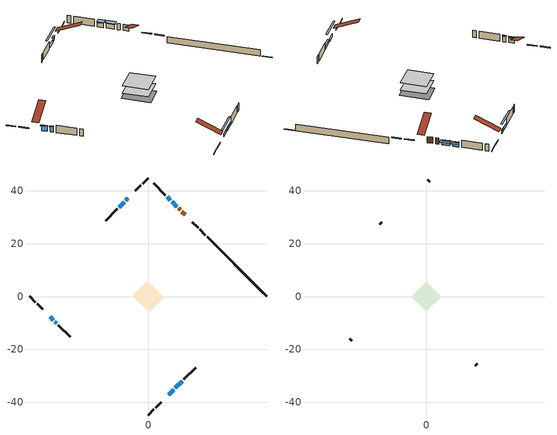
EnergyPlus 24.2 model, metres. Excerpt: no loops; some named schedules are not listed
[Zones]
conditioned space
 floor adiabatic (AdiabaticFloorConstruction): -5.68,0 0,5.68 5.68,0 0,-5.68 z0.8
 floor foundation (Slab1 construction): -5.65,0.73 -0.73,5.65 5.65,-0.73 0.73,-5.65 z-1.37
 wall outside (RimJoist1 construction): 0,-44.91 2.12,-42.79 / -44.91,0 -42.79,-2.12 / 0,44.91 -2.12,42.79 / 21.63,23.27 19.51,25.39 z0.8:1.1
 wall outside (RimJoist2 construction): 2.78,-42.13 4.9,-40.01 / -42.13,-2.78 -40.01,-4.9 / -2.78,42.13 -4.9,40.01 / 18.86,26.05 16.74,28.17 z0.8:1.1
 wall outside (AdiabaticWallConstruction 1): 13.95,30.96 12.7,32.2 / 12.05,32.86 11.47,33.43 z0.8:2.83
 wall outside (AdiabaticWallConstruction): 10.82,34.09 9.04,35.87 z0.8:2.32; 7.69,-37.22 9.63,-35.28 / -7.69,37.22 -8.44,36.46 / -9.1,35.81 -11.04,33.87 z0.8:1.87; 8.38,36.52 7.16,37.75 z0.8:2.22; 10.28,-34.62 12.84,-32.07 z0.8:1.59; -37.22,-7.69 -36,-8.91 z0.8:2.48; -35.34,-9.57 -34.71,-10.2 z0.8:2.61
 wall outside (Wall1 construction): 13.49,-31.41 17.95,-26.95 / -34.05,-10.85 -29.59,-15.31 / -11.7,33.21 -16.16,28.75 / 6.5,38.4 2.04,42.86 z0.8:3.24
 wall foundation (FoundationWall1 construction): 22.29,22.62,-1.37 22.29,22.62,0.8 42.34,2.56,0.8 42.34,2.56,-1.27 44.91,0,-1.27 44.91,0,-1.37
 window (WindowConstruction): 10.82,34.09 9.04,35.87 z0.8:2.32
 window (WindowConstruction 7): 7.69,-37.22 9.63,-35.28 z0.8:1.87
 window (WindowConstruction 1): 8.38,36.53 7.16,37.75 z0.8:2.22
 window (WindowConstruction 2): -7.69,37.22 -8.44,36.46 z0.8:1.87
 window (WindowConstruction 3): 10.28,-34.62 12.84,-32.07 z0.8:1.59
 window (WindowConstruction 4): -37.22,-7.69 -36,-8.91 z0.8:2.48
 window (WindowConstruction 5): -35.34,-9.57 -34.71,-10.2 z0.8:2.6
 window (WindowConstruction 6): -9.1,35.81 -11.04,33.87 z0.8:1.87
 door (Door): 13.95,30.96 12.7,32.2 z0.8:2.83
 door (Door 1): 12.05,32.86 11.47,33.43 z0.8:2.83
 ceiling adiabatic (AdiabaticFloorConstruction): 0,-5.68 5.68,0 0,5.68 -5.68,0 z0.8
attic - vented
 floor to conditioned space (Floor1 construction Reversed): -5.68,0 0,5.68 5.68,0 0,-5.68 z3.24
 wall outside (Wall2 construction): 18.61,-26.3 19.34,-25.57 / -28.94,-15.97 -28.21,-16.7 / -16.81,28.09 -17.54,27.37 / 1.39,43.52 0.66,44.25 z0.8:3.24
 roof outside (Roof1 construction): 7.03,-37.88,3.24 1.58,-32.42,6.45 0.1,-33.9,6.45 5.55,-39.35,3.24; -37.88,-7.03,3.24 -32.42,-1.58,6.45 -33.9,-0.1,6.45 -39.35,-5.55,3.24; -7.03,37.88,3.24 -1.58,32.42,6.45 -0.1,33.9,6.45 -5.55,39.35,3.24; 14.6,30.3,3.24 9.15,24.85,6.45 10.62,23.37,6.45 16.08,28.83,3.24
shading: 8.9,36.01 10.96,33.95 12.03,35.02 9.97,37.09 z2.53; 11.56,-33.34 5.75,-39.16 6.08,-39.48 11.89,-33.67 z4.61; 7.02,37.89 8.52,36.38 9.6,37.46 8.09,38.97 z2.42; -8.58,36.32 -7.55,37.36 -7.87,37.69 -8.91,36.65 z2.07; 12.98,-31.93 10.14,-34.76 10.47,-35.09 13.3,-32.25 z1.79; -35.85,-9.05 -37.36,-7.55 -37.69,-7.87 -36.18,-9.38 z2.68; -34.57,-10.34 -35.48,-9.42 -35.81,-9.75 -34.89,-10.66 z2.81; -12.98,31.93 -7.16,37.75 -7.49,38.07 -13.3,32.26 z4.61
[Building]
Building 1: Terrain=Suburbs
[Site:Location]
Mont Joli AP_QC: Latitude {deg}=48.61; Longitude {deg}=-68.21; Time Zone {hr}=-5; Elevation {m}=52; Keep Site Location Information=Yes
[Site:GroundTemperature:Shallow]
-0.843868, -3.04892, -3.2255, -2.1791, 2.02165, 6.20283, 9.82768, 12.1239, 12.319, 10.4514, 6.91898, 2.86606
[Site:WaterMainsTemperature]
Calculation Method=Schedule; Temperature Schedule=mains temperature schedule
[Material] Roughness=Rough; Thermal Absorptance=0.9
Name | Thickness {m} | Conductivity {W/m-K} | Density {kg/m3} | Specific Heat {J/kg-K} | Solar Absorptance | Visible Absorptance
asphalt or fiberglass shingles | 0.00635 | 0.162714 | 1121.4 | 1465.45 | 0.4 | 0.4
ceiling stud and cavity | 0.1397 | 0.508562 | 65.682 | 1177.47 | 0.7 | 0.7
concrete 4.0 in. | 0.1016 | 1.803125 | 2242.8 | 837.4 | 0.7 | 0.7
concrete 8.0 in. | 0.2032 | 1.803125 | 2242.8 | 837.4 | 0.7 | 0.7
door material | 0.04445 | 0.0451087 | 512.64 | 1214.23 | 0.7 | 0.7
exterior vertical ins | 0.0463172 | 0.029427 | 32.04 | 1214.23 | 0.7 | 0.7
floor covering | 0.0127 | 0.0433444 | 54.468 | 1339.84 | 0.6 | 0.6
floor rigid ins; wall rigid ins | 0.512978 | 0.029427 | 32.04 | 1214.23 | 0.7 | 0.7
floor stud and cavity | 0.1397 | 1.75129 | 37.0049 | 1207.88 | 0.7 | 0.7
furniture material conditioned space 1 | 0.1524 | 0.115458 | 640.8 | 1214.23 | 0.6 | 0.6
gypsum board | 0.0127 | 0.160291 | 801 | 837.4 | 0.6 | 0.6
gypsum board 1 | 0.0127 | 0.160291 | 801 | 837.4 | 0.7 | 0.7
osb sheathing 0.5 in. | 0.0127 | 0.115458 | 512.64 | 1214.23 | 0.7 | 0.7
osb sheathing 0.75 in. | 0.01905 | 0.115458 | 512.64 | 1214.23 | 0.7 | 0.7
osb sheathing 2.0 in. | 0.0508 | 0.115458 | 512.64 | 1214.23 | 0.7 | 0.7
rim joist stud and cavity | 0.0508 | 0.0397613 | 125.044 | 1163.47 | 0.6 | 0.6
rim joist stud and cavity 1 | 0.0508 | 0.11519 | 50.32683 | 1063.81 | 0.6 | 0.6
wall stud and cavity | 0.1397 | 0.0859571 | 139.0536 | 1170.24 | 0.7 | 0.7
wall stud and cavity 1 | 0.0889 | 6.1454 | 50.32683 | 1063.81 | 0.6 | 0.6
wall stud and cavity 2 | 0.0889 | 0.380278 | 52.3479 | 1209.89 | 0.7 | 0.7
wall stud and cavity 3 | 0.0889 | 0.391764 | 83.0341 | 1211.67 | 0.7 | 0.7
wood siding | 0.0254 | 0.102417 | 544.68 | 1172.36 | 0.4 | 0.4
wood siding 1 | 0.00254 | 0.102417 | 544.68 | 1172.36 | 0.4 | 0.4
wood siding 2; wood siding 3; wood siding 4 | 0.0254 | 0.102417 | 544.68 | 1172.36 | 0.7 | 0.7
[WindowMaterial:SimpleGlazingSystem]
Name | U-Factor {W/m2-K} | Solar Heat Gain Coefficient
WindowMaterial | 2.9219 | 0.64
WindowMaterial 1 | 2.94859 | 0.61
WindowMaterial 2 | 3.003662 | 0.54
WindowMaterial 3 | 2.97754 | 0.56
WindowMaterial 4 | 2.94348 | 0.62
WindowMaterial 5 | 2.969594 | 0.57
WindowMaterial 6 | 2.97981 | 0.57
[Construction]
AdiabaticFloorConstruction: floor stud and cavity, floor rigid ins, osb sheathing 0.75 in., floor covering
AdiabaticWallConstruction: wood siding 3, wall rigid ins, wall stud and cavity 2, gypsum board
AdiabaticWallConstruction 1: wood siding 4, wall rigid ins, wall stud and cavity 2, gypsum board
Door; Door 1: door material
Floor1 construction Reversed: gypsum board, ceiling stud and cavity
FoundationWall1 construction: concrete 8.0 in., gypsum board 1
furniture construction conditioned space 1: furniture material conditioned space 1
PartitionWallConstruction: gypsum board, wall stud and cavity 3, gypsum board
RimJoist1 construction: wood siding 2, osb sheathing 2.0 in., rim joist stud and cavity
RimJoist2 construction: wood siding 2, rim joist stud and cavity 1
Roof1 construction: asphalt or fiberglass shingles
Slab1 construction: concrete 4.0 in.
Wall1 construction: wood siding, osb sheathing 0.5 in., wall stud and cavity, gypsum board
Wall2 construction: wood siding 1, wall stud and cavity 1
WindowConstruction: WindowMaterial
WindowConstruction 1: WindowMaterial 1
WindowConstruction 2: WindowMaterial 2
WindowConstruction 3: WindowMaterial 3
WindowConstruction 4: WindowMaterial 4
WindowConstruction 5: WindowMaterial 5
WindowConstruction 6; WindowConstruction 7: WindowMaterial 6
[Zone] Multiplier=1; Part of Total Floor Area=Yes
Name | Volume {m3}
attic - vented | 33.1827
conditioned space | 306.7
[Space]
Name | Zone | Volume {m3}
attic - vented 1 | attic - vented | 33.1827
conditioned space 1 | conditioned space | 306.7
[ZoneInfiltration:EffectiveLeakageArea]
infil attic - vented 1: Zone or Space=attic - vented 1; Schedule=Always On Discrete; Effective Air Leakage Area {cm2}=2242.43; Stack Coefficient=0.000393079; Wind Coefficient=1.33955e-05
[ZoneMixing]
whole house fan mix: Zone or Space=attic - vented; Schedule=Always On Continuous; Design Flow Rate Calculation Method=Flow/Zone; Design Flow Rate {m3/s}=0; Source Zone or Space=conditioned space
[SurfaceProperty:ExposedFoundationPerimeter]
Slab1: Exposed Perimeter Calculation Method=TotalExposedPerimeter; Total Exposed Perimeter {m}=31.985
[InternalMass] Zone or ZoneList=conditioned space; Space or SpaceList=conditioned space 1
Name | Construction | Surface Area {m2}
furniture mass conditioned space 1 | furniture construction conditioned space 1 | 50.9439
partition wall mass | PartitionWallConstruction | 127.36
[Lights]
interior lighting: Zone or ZoneList or Space or SpaceList=conditioned space 1; Schedule=interior lighting schedule; Design Level Calculation Method=LightingLevel; Lighting Level {W}=343.2; Return Air Fraction=0; Fraction Radiant=0.6; Fraction Visible=0.2; Fraction Replaceable=1
[People]
occupants: Zone or ZoneList or Space or SpaceList=conditioned space 1; Number of People Schedule=occupants schedule; Number of People Calculation Method=People; Number of People=3; Fraction Radiant=0.314171; Sensible Heat Fraction=0.56303; Activity Level Schedule=occupants activity schedule; Carbon Dioxide Generation Rate {m3/s-W}=0; Enable ASHRAE 55 Comfort Warnings=No; Mean Radiant Temperature Calculation Type=EnclosureAveraged
[ElectricEquipment] Zone or ZoneList or Space or SpaceList=conditioned space 1; Design Level Calculation Method=EquipmentLevel
Name | Schedule | Design Level {W} | Fraction Latent | Fraction Radiant | Fraction Lost
clothes dryer | clothes dryer schedule | 140.772 | 0.015 | 0.081 | 0.85
clothes washer | clothes washer schedule | 32.1985 | 0.03 | 0.162 | 0.7
cooking range | cooking range schedule | 215.147 | 0.08 | 0.432 | 0.2
dishwasher | dishwasher schedule | 66.8632 | 0.3 | 0.18 | 0.4
fridge | fridge schedule | 72.9452 | 0 | 0.6 | 0
mech vent house fan | mech vent house fan schedule | 0 | 0 | 0 | 1
mech vent house fan cfis | mech vent house fan cfis schedule | 0 | 0 | 0 | 0
misc plug loads | misc plug loads schedule | 494.7 | 0.045 | 0.513 | 0.1
whole house fan | Always On Discrete | 0 | 0 | 0 | 1
[OtherEquipment] Zone or ZoneList or Space or SpaceList=conditioned space 1; Design Level Calculation Method=EquipmentLevel
Name | Fuel Type | Schedule | Design Level {W} | Fraction Latent | Fraction Radiant | Fraction Lost
clothes dryer 1 | Electricity | clothes dryer schedule | 0 | 0.015 | 0.081 | 0.85
cooking range 1 | Electricity | cooking range schedule | 0 | 0.08 | 0.432 | 0.2
general water use latent | None | general water use schedule | 62.594 | 1 | 0 | 0
general water use sensible | None | general water use schedule | -61.6891 | 0 | 0.6 | 0
mech vent house fan latent load | None | Always On Discrete | 0 | 1 | 0 | 0
mech vent house fan sensible load | None | Always On Discrete | 0 | 0 | 0 | 0
water heater energy adjustment1 | Electricity | Always On Discrete | 0.01 | 0 | 0 | 1
[ZoneInfiltration:DesignFlowRate] Zone or ZoneList or Space or SpaceList=conditioned space 1; Schedule=Always On Discrete; Design Flow Rate Calculation Method=Flow/Zone; Design Flow Rate {m3/s}=0
infil flow; natural vent flow; whole house fan flow
[ZoneControl:Thermostat]
conditioned space Thermostat: Zone or ZoneList=conditioned space; Control Type Schedule=conditioned space Thermostat Schedule; Control 1=conditioned space temperature setpoint; Temperature Difference Between Cutout And Setpoint {deltaC}=0
[ThermostatSetpoint:DualSetpoint]
conditioned space temperature setpoint: Heating Setpoint Temperature Schedule=heating setpoint; Cooling Setpoint Temperature Schedule=cooling setpoint
[Zone equipment]
conditioned space: electric baseboard
[Foundation:Kiva]
Foundation Kiva 1: Initial Indoor Air Temperature {C}=18; Wall Height Above Grade {m}=0.799978; Wall Depth Below Slab {m}=0.2032; Custom Block Material Name 1=exterior vertical ins; Custom Block Depth 1 {m}=2.16999; Custom Block X Position 1 {m}=0.2159; Custom Block Z Position 1 {m}=0
[Foundation:Kiva:Settings]
Soil Conductivity {W/m-K}=0.849921; Soil Density {kg/m3}=1842.3; Soil Specific Heat {J/kg-K}=418.7; Ground Solar Absorptivity=0.9; Ground Thermal Absorptivity=0.9; Ground Surface Roughness {m}=0.03; Far-Field Width {m}=40; Deep-Ground Boundary Condition=ZeroFlux; Deep-Ground Depth {m}=40; Minimum Cell Dimension {m}=0.2; Maximum Cell Growth Coefficient=3; Simulation Timestep=Timestep
[Exterior:Lights]
exterior lighting: Schedule=exterior lighting schedule; Design Level {W}=75.6
[EnergyManagementSystem:Sensor] Output:Variable or Output:Meter Index Key=conditioned space
Name | Output:Variable or Output:Meter
conditioned_space_clg_unmet_s | Zone Cooling Setpoint Not Met Time
conditioned_space_htg_unmet_s | Zone Heating Setpoint Not Met Time
fridge_tin_s; tin_s; tin_s_1 | Zone Mean Air Temperature
tout_s | Zone Outdoor Air Drybulb Temperature
win_s | Zone Air Humidity Ratio
[Schedule:Constant]
Name | Hourly Value
Always On Continuous; mech vent house fan schedule; mech vent house fan cfis schedule; Always On Discrete | 1
occupants activity schedule | 117.228
fridge schedule | 0
[Schedule:Day:Interval]
interior lighting schedule day: No, 01:00, 0.108182, 04:00, 0.0901515, 05:00, 0.0991667, 06:00, 0.162273, 07:00, 0.270455, 08:00, 0.342576, 10:00, 0.369621, 11:00, 0.351591, 12:00, 0.333561, 13:00, 0.324545, 14:00, 0.31553, 15:00, 0.333561, 16:00, 0.369621, 17:00, 0.450758, 18:00, 0.585985, 19:00, 0.775303, 20:00, 0.955606, 21:00, 0.991667, 22:00, 0.712197, 23:00, 0.360606, 24:00, 0.162273
interior lighting schedule day 1: No, 01:00, 0.100909, 04:00, 0.0840909, 05:00, 0.0925, 06:00, 0.151364, 07:00, 0.252273, 08:00, 0.319545, 10:00, 0.344773, 11:00, 0.327955, 12:00, 0.311136, 13:00, 0.302727, 14:00, 0.294318, 15:00, 0.311136, 16:00, 0.344773, 17:00, 0.420455, 18:00, 0.546591, 19:00, 0.723182, 20:00, 0.891364, 21:00, 0.925, 22:00, 0.664318, 23:00, 0.336364, 24:00, 0.151364
interior lighting schedule default day: No, 24:00, 0
[Schedule:Week:Daily]
interior lighting schedule Week Rule - Jan1-Jan27: interior lighting schedule day, interior lighting schedule day, interior lighting schedule day, interior lighting schedule day, interior lighting schedule day, interior lighting schedule day, interior lighting schedule day, interior lighting schedule default day, interior lighting schedule default day, interior lighting schedule default day, interior lighting schedule default day, interior lighting schedule default day
interior lighting schedule Week Rule - Jan28-Feb3: interior lighting schedule day, interior lighting schedule day, interior lighting schedule day, interior lighting schedule day, interior lighting schedule day 1, interior lighting schedule day 1, interior lighting schedule day 1, interior lighting schedule default day, interior lighting schedule default day, interior lighting schedule default day, interior lighting schedule default day, interior lighting schedule default day
interior lighting schedule Week Rule - Feb4-Feb24: interior lighting schedule day 1, interior lighting schedule day 1, interior lighting schedule day 1, interior lighting schedule day 1, interior lighting schedule day 1, interior lighting schedule day 1, interior lighting schedule day 1, interior lighting schedule default day, interior lighting schedule default day, interior lighting schedule default day, interior lighting schedule default day, interior lighting schedule default day
interior lighting schedule Week Rule - Feb25-Mar3: interior lighting schedule day 1, interior lighting schedule day 1, interior lighting schedule day 1, interior lighting schedule day 1, interior lighting schedule day 2, interior lighting schedule day 2, interior lighting schedule day 2, interior lighting schedule default day, interior lighting schedule default day, interior lighting schedule default day, interior lighting schedule default day, interior lighting schedule default day
interior lighting schedule Week Rule - Mar4-Mar31: interior lighting schedule day 2, interior lighting schedule day 2, interior lighting schedule day 2, interior lighting schedule day 2, interior lighting schedule day 2, interior lighting schedule day 2, interior lighting schedule day 2, interior lighting schedule default day, interior lighting schedule default day, interior lighting schedule default day, interior lighting schedule default day, interior lighting schedule default day
interior lighting schedule Week Rule - Apr1-Apr28: interior lighting schedule day 3, interior lighting schedule day 3, interior lighting schedule day 3, interior lighting schedule day 3, interior lighting schedule day 3, interior lighting schedule day 3, interior lighting schedule day 3, interior lighting schedule default day, interior lighting schedule default day, interior lighting schedule default day, interior lighting schedule default day, interior lighting schedule default day
interior lighting schedule Week Rule - Apr29-May5: interior lighting schedule day 3, interior lighting schedule day 3, interior lighting schedule day 4, interior lighting schedule day 4, interior lighting schedule day 4, interior lighting schedule day 4, interior lighting schedule day 4, interior lighting schedule default day, interior lighting schedule default day, interior lighting schedule default day, interior lighting schedule default day, interior lighting schedule default day
interior lighting schedule Week Rule - May6-May26: interior lighting schedule day 4, interior lighting schedule day 4, interior lighting schedule day 4, interior lighting schedule day 4, interior lighting schedule day 4, interior lighting schedule day 4, interior lighting schedule day 4, interior lighting schedule default day, interior lighting schedule default day, interior lighting schedule default day, interior lighting schedule default day, interior lighting schedule default day
interior lighting schedule Week Rule - May27-Jun2: interior lighting schedule day 4, interior lighting schedule day 4, interior lighting schedule day 4, interior lighting schedule day 4, interior lighting schedule day 4, interior lighting schedule day 5, interior lighting schedule day 5, interior lighting schedule default day, interior lighting schedule default day, interior lighting schedule default day, interior lighting schedule default day, interior lighting schedule default day
interior lighting schedule Week Rule - Jun3-Jun30: interior lighting schedule day 5, interior lighting schedule day 5, interior lighting schedule day 5, interior lighting schedule day 5, interior lighting schedule day 5, interior lighting schedule day 5, interior lighting schedule day 5, interior lighting schedule default day, interior lighting schedule default day, interior lighting schedule default day, interior lighting schedule default day, interior lighting schedule default day
interior lighting schedule Week Rule - Jul1-Jul28: interior lighting schedule day 6, interior lighting schedule day 6, interior lighting schedule day 6, interior lighting schedule day 6, interior lighting schedule day 6, interior lighting schedule day 6, interior lighting schedule day 6, interior lighting schedule default day, interior lighting schedule default day, interior lighting schedule default day, interior lighting schedule default day, interior lighting schedule default day
interior lighting schedule Week Rule - Jul29-Aug4: interior lighting schedule day 6, interior lighting schedule day 6, interior lighting schedule day 6, interior lighting schedule day 7, interior lighting schedule day 7, interior lighting schedule day 7, interior lighting schedule day 7, interior lighting schedule default day, interior lighting schedule default day, interior lighting schedule default day, interior lighting schedule default day, interior lighting schedule default day
interior lighting schedule Week Rule - Aug5-Aug25: interior lighting schedule day 7, interior lighting schedule day 7, interior lighting schedule day 7, interior lighting schedule day 7, interior lighting schedule day 7, interior lighting schedule day 7, interior lighting schedule day 7, interior lighting schedule default day, interior lighting schedule default day, interior lighting schedule default day, interior lighting schedule default day, interior lighting schedule default day
interior lighting schedule Week Rule - Aug26-Sep1: interior lighting schedule day 7, interior lighting schedule day 7, interior lighting schedule day 7, interior lighting schedule day 7, interior lighting schedule day 7, interior lighting schedule day 7, interior lighting schedule day 8, interior lighting schedule default day, interior lighting schedule default day, interior lighting schedule default day, interior lighting schedule default day, interior lighting schedule default day
interior lighting schedule Week Rule - Sep2-Sep29: interior lighting schedule day 8, interior lighting schedule day 8, interior lighting schedule day 8, interior lighting schedule day 8, interior lighting schedule day 8, interior lighting schedule day 8, interior lighting schedule day 8, interior lighting schedule default day, interior lighting schedule default day, interior lighting schedule default day, interior lighting schedule default day, interior lighting schedule default day
interior lighting schedule Week Rule - Sep30-Oct6: interior lighting schedule day 8, interior lighting schedule day 9, interior lighting schedule day 9, interior lighting schedule day 9, interior lighting schedule day 9, interior lighting schedule day 9, interior lighting schedule day 9, interior lighting schedule default day, interior lighting schedule default day, interior lighting schedule default day, interior lighting schedule default day, interior lighting schedule default day
interior lighting schedule Week Rule - Oct7-Oct27: interior lighting schedule day 9, interior lighting schedule day 9, interior lighting schedule day 9, interior lighting schedule day 9, interior lighting schedule day 9, interior lighting schedule day 9, interior lighting schedule day 9, interior lighting schedule default day, interior lighting schedule default day, interior lighting schedule default day, interior lighting schedule default day, interior lighting schedule default day
interior lighting schedule Week Rule - Oct28-Nov3: interior lighting schedule day 9, interior lighting schedule day 9, interior lighting schedule day 9, interior lighting schedule day 9, interior lighting schedule day 10, interior lighting schedule day 10, interior lighting schedule day 10, interior lighting schedule default day, interior lighting schedule default day, interior lighting schedule default day, interior lighting schedule default day, interior lighting schedule default day
interior lighting schedule Week Rule - Nov4-Nov24: interior lighting schedule day 10, interior lighting schedule day 10, interior lighting schedule day 10, interior lighting schedule day 10, interior lighting schedule day 10, interior lighting schedule day 10, interior lighting schedule day 10, interior lighting schedule default day, interior lighting schedule default day, interior lighting schedule default day, interior lighting schedule default day, interior lighting schedule default day
interior lighting schedule Week Rule - Nov25-Dec1: interior lighting schedule day 10, interior lighting schedule day 10, interior lighting schedule day 10, interior lighting schedule day 10, interior lighting schedule day 10, interior lighting schedule day 10, interior lighting schedule day 11, interior lighting schedule default day, interior lighting schedule default day, interior lighting schedule default day, interior lighting schedule default day, interior lighting schedule default day
interior lighting schedule Week Rule - Dec2-Dec31: interior lighting schedule day 11, interior lighting schedule day 11, interior lighting schedule day 11, interior lighting schedule day 11, interior lighting schedule day 11, interior lighting schedule day 11, interior lighting schedule day 11, interior lighting schedule default day, interior lighting schedule default day, interior lighting schedule default day, interior lighting schedule default day, interior lighting schedule default day
occupants schedule Week Rule - Jan1-Dec31: occupants schedule day, occupants schedule day, occupants schedule day, occupants schedule day, occupants schedule day, occupants schedule day, occupants schedule day, occupants schedule default day, occupants schedule default day, occupants schedule default day, occupants schedule default day, occupants schedule default day
clothes dryer schedule Week Rule - Jan1-Dec31: clothes dryer schedule day, clothes dryer schedule day, clothes dryer schedule day, clothes dryer schedule day, clothes dryer schedule day, clothes dryer schedule day, clothes dryer schedule day, clothes dryer schedule default day, clothes dryer schedule default day, clothes dryer schedule default day, clothes dryer schedule default day, clothes dryer schedule default day
clothes washer schedule Week Rule - Jan1-Dec31: clothes washer schedule day, clothes washer schedule day, clothes washer schedule day, clothes washer schedule day, clothes washer schedule day, clothes washer schedule day, clothes washer schedule day, clothes washer schedule default day, clothes washer schedule default day, clothes washer schedule default day, clothes washer schedule default day, clothes washer schedule default day
cooking range schedule Week Rule - Jan1-Dec31: cooking range schedule day, cooking range schedule day, cooking range schedule day, cooking range schedule day, cooking range schedule day, cooking range schedule day, cooking range schedule day, cooking range schedule default day, cooking range schedule default day, cooking range schedule default day, cooking range schedule default day, cooking range schedule default day
dishwasher schedule Week Rule - Jan1-Dec31: dishwasher schedule day, dishwasher schedule day, dishwasher schedule day, dishwasher schedule day, dishwasher schedule day, dishwasher schedule day, dishwasher schedule day, dishwasher schedule default day, dishwasher schedule default day, dishwasher schedule default day, dishwasher schedule default day, dishwasher schedule default day
misc plug loads schedule Week Rule - Jan1-Dec31: misc plug loads schedule day, misc plug loads schedule day, misc plug loads schedule day, misc plug loads schedule day, misc plug loads schedule day, misc plug loads schedule day, misc plug loads schedule day, misc plug loads schedule default day, misc plug loads schedule default day, misc plug loads schedule default day, misc plug loads schedule default day, misc plug loads schedule default day
general water use schedule Week Rule - Jan1-Dec31: general water use schedule day, general water use schedule day, general water use schedule day, general water use schedule day, general water use schedule day, general water use schedule day, general water use schedule day, general water use schedule default day, general water use schedule default day, general water use schedule default day, general water use schedule default day, general water use schedule default day
exterior lighting schedule Week Rule - Jan1-Jan27: exterior lighting schedule day, exterior lighting schedule day, exterior lighting schedule day, exterior lighting schedule day, exterior lighting schedule day, exterior lighting schedule day, exterior lighting schedule day, exterior lighting schedule default day, exterior lighting schedule default day, exterior lighting schedule default day, exterior lighting schedule default day, exterior lighting schedule default day
exterior lighting schedule Week Rule - Jan28-Feb3: exterior lighting schedule day, exterior lighting schedule day, exterior lighting schedule day, exterior lighting schedule day, exterior lighting schedule day 1, exterior lighting schedule day 1, exterior lighting schedule day 1, exterior lighting schedule default day, exterior lighting schedule default day, exterior lighting schedule default day, exterior lighting schedule default day, exterior lighting schedule default day
exterior lighting schedule Week Rule - Feb4-Feb24: exterior lighting schedule day 1, exterior lighting schedule day 1, exterior lighting schedule day 1, exterior lighting schedule day 1, exterior lighting schedule day 1, exterior lighting schedule day 1, exterior lighting schedule day 1, exterior lighting schedule default day, exterior lighting schedule default day, exterior lighting schedule default day, exterior lighting schedule default day, exterior lighting schedule default day
exterior lighting schedule Week Rule - Feb25-Mar3: exterior lighting schedule day 1, exterior lighting schedule day 1, exterior lighting schedule day 1, exterior lighting schedule day 1, exterior lighting schedule day 2, exterior lighting schedule day 2, exterior lighting schedule day 2, exterior lighting schedule default day, exterior lighting schedule default day, exterior lighting schedule default day, exterior lighting schedule default day, exterior lighting schedule default day
exterior lighting schedule Week Rule - Mar4-Mar31: exterior lighting schedule day 2, exterior lighting schedule day 2, exterior lighting schedule day 2, exterior lighting schedule day 2, exterior lighting schedule day 2, exterior lighting schedule day 2, exterior lighting schedule day 2, exterior lighting schedule default day, exterior lighting schedule default day, exterior lighting schedule default day, exterior lighting schedule default day, exterior lighting schedule default day
exterior lighting schedule Week Rule - Apr1-Apr28: exterior lighting schedule day 3, exterior lighting schedule day 3, exterior lighting schedule day 3, exterior lighting schedule day 3, exterior lighting schedule day 3, exterior lighting schedule day 3, exterior lighting schedule day 3, exterior lighting schedule default day, exterior lighting schedule default day, exterior lighting schedule default day, exterior lighting schedule default day, exterior lighting schedule default day
exterior lighting schedule Week Rule - Apr29-May5: exterior lighting schedule day 3, exterior lighting schedule day 3, exterior lighting schedule day 4, exterior lighting schedule day 4, exterior lighting schedule day 4, exterior lighting schedule day 4, exterior lighting schedule day 4, exterior lighting schedule default day, exterior lighting schedule default day, exterior lighting schedule default day, exterior lighting schedule default day, exterior lighting schedule default day
exterior lighting schedule Week Rule - May6-May26: exterior lighting schedule day 4, exterior lighting schedule day 4, exterior lighting schedule day 4, exterior lighting schedule day 4, exterior lighting schedule day 4, exterior lighting schedule day 4, exterior lighting schedule day 4, exterior lighting schedule default day, exterior lighting schedule default day, exterior lighting schedule default day, exterior lighting schedule default day, exterior lighting schedule default day
exterior lighting schedule Week Rule - May27-Jun2: exterior lighting schedule day 4, exterior lighting schedule day 4, exterior lighting schedule day 4, exterior lighting schedule day 4, exterior lighting schedule day 4, exterior lighting schedule day 5, exterior lighting schedule day 5, exterior lighting schedule default day, exterior lighting schedule default day, exterior lighting schedule default day, exterior lighting schedule default day, exterior lighting schedule default day
exterior lighting schedule Week Rule - Jun3-Jun30: exterior lighting schedule day 5, exterior lighting schedule day 5, exterior lighting schedule day 5, exterior lighting schedule day 5, exterior lighting schedule day 5, exterior lighting schedule day 5, exterior lighting schedule day 5, exterior lighting schedule default day, exterior lighting schedule default day, exterior lighting schedule default day, exterior lighting schedule default day, exterior lighting schedule default day
exterior lighting schedule Week Rule - Jul1-Jul28: exterior lighting schedule day 6, exterior lighting schedule day 6, exterior lighting schedule day 6, exterior lighting schedule day 6, exterior lighting schedule day 6, exterior lighting schedule day 6, exterior lighting schedule day 6, exterior lighting schedule default day, exterior lighting schedule default day, exterior lighting schedule default day, exterior lighting schedule default day, exterior lighting schedule default day
exterior lighting schedule Week Rule - Jul29-Aug4: exterior lighting schedule day 6, exterior lighting schedule day 6, exterior lighting schedule day 6, exterior lighting schedule day 7, exterior lighting schedule day 7, exterior lighting schedule day 7, exterior lighting schedule day 7, exterior lighting schedule default day, exterior lighting schedule default day, exterior lighting schedule default day, exterior lighting schedule default day, exterior lighting schedule default day
exterior lighting schedule Week Rule - Aug5-Aug25: exterior lighting schedule day 7, exterior lighting schedule day 7, exterior lighting schedule day 7, exterior lighting schedule day 7, exterior lighting schedule day 7, exterior lighting schedule day 7, exterior lighting schedule day 7, exterior lighting schedule default day, exterior lighting schedule default day, exterior lighting schedule default day, exterior lighting schedule default day, exterior lighting schedule default day
exterior lighting schedule Week Rule - Aug26-Sep1: exterior lighting schedule day 7, exterior lighting schedule day 7, exterior lighting schedule day 7, exterior lighting schedule day 7, exterior lighting schedule day 7, exterior lighting schedule day 7, exterior lighting schedule day 8, exterior lighting schedule default day, exterior lighting schedule default day, exterior lighting schedule default day, exterior lighting schedule default day, exterior lighting schedule default day
exterior lighting schedule Week Rule - Sep2-Sep29: exterior lighting schedule day 8, exterior lighting schedule day 8, exterior lighting schedule day 8, exterior lighting schedule day 8, exterior lighting schedule day 8, exterior lighting schedule day 8, exterior lighting schedule day 8, exterior lighting schedule default day, exterior lighting schedule default day, exterior lighting schedule default day, exterior lighting schedule default day, exterior lighting schedule default day
exterior lighting schedule Week Rule - Sep30-Oct6: exterior lighting schedule day 8, exterior lighting schedule day 9, exterior lighting schedule day 9, exterior lighting schedule day 9, exterior lighting schedule day 9, exterior lighting schedule day 9, exterior lighting schedule day 9, exterior lighting schedule default day, exterior lighting schedule default day, exterior lighting schedule default day, exterior lighting schedule default day, exterior lighting schedule default day
exterior lighting schedule Week Rule - Oct7-Oct27: exterior lighting schedule day 9, exterior lighting schedule day 9, exterior lighting schedule day 9, exterior lighting schedule day 9, exterior lighting schedule day 9, exterior lighting schedule day 9, exterior lighting schedule day 9, exterior lighting schedule default day, exterior lighting schedule default day, exterior lighting schedule default day, exterior lighting schedule default day, exterior lighting schedule default day
exterior lighting schedule Week Rule - Oct28-Nov3: exterior lighting schedule day 9, exterior lighting schedule day 9, exterior lighting schedule day 9, exterior lighting schedule day 9, exterior lighting schedule day 10, exterior lighting schedule day 10, exterior lighting schedule day 10, exterior lighting schedule default day, exterior lighting schedule default day, exterior lighting schedule default day, exterior lighting schedule default day, exterior lighting schedule default day
exterior lighting schedule Week Rule - Nov4-Nov24: exterior lighting schedule day 10, exterior lighting schedule day 10, exterior lighting schedule day 10, exterior lighting schedule day 10, exterior lighting schedule day 10, exterior lighting schedule day 10, exterior lighting schedule day 10, exterior lighting schedule default day, exterior lighting schedule default day, exterior lighting schedule default day, exterior lighting schedule default day, exterior lighting schedule default day
exterior lighting schedule Week Rule - Nov25-Dec1: exterior lighting schedule day 10, exterior lighting schedule day 10, exterior lighting schedule day 10, exterior lighting schedule day 10, exterior lighting schedule day 10, exterior lighting schedule day 10, exterior lighting schedule day 11, exterior lighting schedule default day, exterior lighting schedule default day, exterior lighting schedule default day, exterior lighting schedule default day, exterior lighting schedule default day
exterior lighting schedule Week Rule - Dec2-Dec31: exterior lighting schedule day 11, exterior lighting schedule day 11, exterior lighting schedule day 11, exterior lighting schedule day 11, exterior lighting schedule day 11, exterior lighting schedule day 11, exterior lighting schedule day 11, exterior lighting schedule default day, exterior lighting schedule default day, exterior lighting schedule default day, exterior lighting schedule default day, exterior lighting schedule default day
[Schedule:Year]
interior lighting schedule: interior lighting schedule Week Rule - Jan1-Jan27, 1, 1, 1, 27, interior lighting schedule Week Rule - Jan28-Feb3, 1, 28, 2, 3, interior lighting schedule Week Rule - Feb4-Feb24, 2, 4, 2, 24, interior lighting schedule Week Rule - Feb25-Mar3, 2, 25, 3, 3, interior lighting schedule Week Rule - Mar4-Mar31, 3, 4, 3, 31, interior lighting schedule Week Rule - Apr1-Apr28, 4, 1, 4, 28, interior lighting schedule Week Rule - Apr29-May5, 4, 29, 5, 5, interior lighting schedule Week Rule - May6-May26, 5, 6, 5, 26, interior lighting schedule Week Rule - May27-Jun2, 5, 27, 6, 2, interior lighting schedule Week Rule - Jun3-Jun30, 6, 3, 6, 30, interior lighting schedule Week Rule - Jul1-Jul28, 7, 1, 7, 28, interior lighting schedule Week Rule - Jul29-Aug4, 7, 29, 8, 4, interior lighting schedule Week Rule - Aug5-Aug25, 8, 5, 8, 25, interior lighting schedule Week Rule - Aug26-Sep1, 8, 26, 9, 1, interior lighting schedule Week Rule - Sep2-Sep29, 9, 2, 9, 29, interior lighting schedule Week Rule - Sep30-Oct6, 9, 30, 10, 6, interior lighting schedule Week Rule - Oct7-Oct27, 10, 7, 10, 27, interior lighting schedule Week Rule - Oct28-Nov3, 10, 28, 11, 3, interior lighting schedule Week Rule - Nov4-Nov24, 11, 4, 11, 24, interior lighting schedule Week Rule - Nov25-Dec1, 11, 25, 12, 1, interior lighting schedule Week Rule - Dec2-Dec31, 12, 2, 12, 31
occupants schedule: occupants schedule Week Rule - Jan1-Dec31, 1, 1, 12, 31
clothes dryer schedule: clothes dryer schedule Week Rule - Jan1-Dec31, 1, 1, 12, 31
clothes washer schedule: clothes washer schedule Week Rule - Jan1-Dec31, 1, 1, 12, 31
cooking range schedule: cooking range schedule Week Rule - Jan1-Dec31, 1, 1, 12, 31
dishwasher schedule: dishwasher schedule Week Rule - Jan1-Dec31, 1, 1, 12, 31
misc plug loads schedule: misc plug loads schedule Week Rule - Jan1-Dec31, 1, 1, 12, 31
general water use schedule: general water use schedule Week Rule - Jan1-Dec31, 1, 1, 12, 31
heating setpoint: heating setpoint Week Rule - Jan1-Dec31, 1, 1, 12, 31
cooling setpoint: cooling setpoint Week Rule - Jan1-Dec31, 1, 1, 12, 31
exterior lighting schedule: exterior lighting schedule Week Rule - Jan1-Jan27, 1, 1, 1, 27, exterior lighting schedule Week Rule - Jan28-Feb3, 1, 28, 2, 3, exterior lighting schedule Week Rule - Feb4-Feb24, 2, 4, 2, 24, exterior lighting schedule Week Rule - Feb25-Mar3, 2, 25, 3, 3, exterior lighting schedule Week Rule - Mar4-Mar31, 3, 4, 3, 31, exterior lighting schedule Week Rule - Apr1-Apr28, 4, 1, 4, 28, exterior lighting schedule Week Rule - Apr29-May5, 4, 29, 5, 5, exterior lighting schedule Week Rule - May6-May26, 5, 6, 5, 26, exterior lighting schedule Week Rule - May27-Jun2, 5, 27, 6, 2, exterior lighting schedule Week Rule - Jun3-Jun30, 6, 3, 6, 30, exterior lighting schedule Week Rule - Jul1-Jul28, 7, 1, 7, 28, exterior lighting schedule Week Rule - Jul29-Aug4, 7, 29, 8, 4, exterior lighting schedule Week Rule - Aug5-Aug25, 8, 5, 8, 25, exterior lighting schedule Week Rule - Aug26-Sep1, 8, 26, 9, 1, exterior lighting schedule Week Rule - Sep2-Sep29, 9, 2, 9, 29, exterior lighting schedule Week Rule - Sep30-Oct6, 9, 30, 10, 6, exterior lighting schedule Week Rule - Oct7-Oct27, 10, 7, 10, 27, exterior lighting schedule Week Rule - Oct28-Nov3, 10, 28, 11, 3, exterior lighting schedule Week Rule - Nov4-Nov24, 11, 4, 11, 24, exterior lighting schedule Week Rule - Nov25-Dec1, 11, 25, 12, 1, exterior lighting schedule Week Rule - Dec2-Dec31, 12, 2, 12, 31
[Schedule:Compact]
conditioned space Thermostat Schedule: Through: 12/31, For: AllDays, Until: 24:00, 4
mains temperature schedule: Through: 01/01, For: AllDays, Until: 24:00, 4.55833, Through: 01/02, For: AllDays, Until: 24:00, 4.48833, Through: 01/03, For: AllDays, Until: 24:00, 4.41944, Through: 01/04, For: AllDays, Until: 24:00, 4.35111, Through: 01/05, For: AllDays, Until: 24:00, 4.28389, Through: 01/06, For: AllDays, Until: 24:00, 4.21778, Through: 01/07, For: AllDays, Until: 24:00, 4.15278, Through: 01/08, For: AllDays, Until: 24:00, 4.08889, Through: 01/09, For: AllDays, Until: 24:00, 4.02611, Through: 01/10, For: AllDays, Until: 24:00, 3.96444, Through: 01/11, For: AllDays, Until: 24:00, 3.90333, Through: 01/12, For: AllDays, Until: 24:00, 3.84389, Through: 01/13, For: AllDays, Until: 24:00, 3.78556, Through: 01/14, For: AllDays, Until: 24:00, 3.72833, Through: 01/15, For: AllDays, Until: 24:00, 3.67222, Through: 01/16, For: AllDays, Until: 24:00, 3.61722, Through: 01/17, For: AllDays, Until: 24:00, 3.56333, Through: 01/18, For: AllDays, Until: 24:00, 3.51111, Through: 01/19, For: AllDays, Until: 24:00, 3.46, Through: 01/20, For: AllDays, Until: 24:00, 3.41, Through: 01/21, For: AllDays, Until: 24:00, 3.36111, Through: 01/22, For: AllDays, Until: 24:00, 3.31389, Through: 01/23, For: AllDays, Until: 24:00, 3.26778, Through: 01/24, For: AllDays, Until: 24:00, 3.22278, Through: 01/25, For: AllDays, Until: 24:00, 3.17944, Through: 01/26, For: AllDays, Until: 24:00, 3.13722, Through: 01/27, For: AllDays, Until: 24:00, 3.09667, Through: 01/28, For: AllDays, Until: 24:00, 3.05722, Through: 01/29, For: AllDays, Until: 24:00, 3.01944, Through: 01/30, For: AllDays, Until: 24:00, 2.98278, Through: 01/31, For: AllDays, Until: 24:00, 2.94778, Through: 02/01, For: AllDays, Until: 24:00, 2.91389, Through: 02/02, For: AllDays, Until: 24:00, 2.88167, Through: 02/03, For: AllDays, Until: 24:00, 2.85056, Through: 02/04, For: AllDays, Until: 24:00, 2.82111, Through: 02/05, For: AllDays, Until: 24:00, 2.79278, Through: 02/06, For: AllDays, Until: 24:00, 2.76667, Through: 02/07, For: AllDays, Until: 24:00, 2.74111, Through: 02/08, For: AllDays, Until: 24:00, 2.71778, Through: 02/09, For: AllDays, Until: 24:00, 2.69556, Through: 02/10, For: AllDays, Until: 24:00, 2.675, Through: 02/11, For: AllDays, Until: 24:00, 2.65556, Through: 02/12, For: AllDays, Until: 24:00, 2.63833, Through: 02/13, For: AllDays, Until: 24:00, 2.62222, Through: 02/14, For: AllDays, Until: 24:00, 2.60722, Through: 02/15, For: AllDays, Until: 24:00, 2.59389, Through: 02/16, For: AllDays, Until: 24:00, 2.58278, Through: 02/17, For: AllDays, Until: 24:00, 2.57222, Through: 02/18, For: AllDays, Until: 24:00, 2.56389, Through: 02/19, For: AllDays, Until: 24:00, 2.55667, Through: 02/20, For: AllDays, Until: 24:00, 2.55111, Through: 02/21, For: AllDays, Until: 24:00, 2.54722, Through: 02/22, For: AllDays, Until: 24:00, 2.545, Through: 02/23, For: AllDays, Until: 24:00, 2.54389, Through: 02/24, For: AllDays, Until: 24:00, 2.54444, Through: 02/25, For: AllDays, Until: 24:00, 2.54667, Through: 02/26, For: AllDays, Until: 24:00, 2.55056, Through: 02/27, For: AllDays, Until: 24:00, 2.55556, Through: 02/28, For: AllDays, Until: 24:00, 2.56222, Through: 03/01, For: AllDays, Until: 24:00, 2.57056, Through: 03/02, For: AllDays, Until: 24:00, 2.58, Through: 03/03, For: AllDays, Until: 24:00, 2.59167, Through: 03/04, For: AllDays, Until: 24:00, 2.60444, Through: 03/05, For: AllDays, Until: 24:00, 2.61889, Through: 03/06, For: AllDays, Until: 24:00, 2.63444, Through: 03/07, For: AllDays, Until: 24:00, 2.65167, Through: 03/08, For: AllDays, Until: 24:00, 2.67056, Through: 03/09, For: AllDays, Until: 24:00, 2.69111, Through: 03/10, For: AllDays, Until: 24:00, 2.71278, Through: 03/11, For: AllDays, Until: 24:00, 2.73611, Through: 03/12, For: AllDays, Until: 24:00, 2.76111, Through: 03/13, For: AllDays, Until: 24:00, 2.78722, Through: 03/14, For: AllDays, Until: 24:00, 2.815, Through: 03/15, For: AllDays, Until: 24:00, 2.84389, Through: 03/16, For: AllDays, Until: 24:00, 2.87444, Through: 03/17, For: AllDays, Until: 24:00, 2.90667, Through: 03/18, For: AllDays, Until: 24:00, 2.94, Through: 03/19, For: AllDays, Until: 24:00, 2.975, Through: 03/20, For: AllDays, Until: 24:00, 3.01111, Through: 03/21, For: AllDays, Until: 24:00, 3.04889, Through: 03/22, For: AllDays, Until: 24:00, 3.08833, Through: 03/23, For: AllDays, Until: 24:00, 3.12833, Through: 03/24, For: AllDays, Until: 24:00, 3.17056, Through: 03/25, For: AllDays, Until: 24:00, 3.21333, Through: 03/26, For: AllDays, Until: 24:00, 3.25778, Through: 03/27, For: AllDays, Until: 24:00, 3.30389, Through: 03/28, For: AllDays, Until: 24:00, 3.35111, Through: 03/29, For: AllDays, Until: 24:00, 3.39944, Through: 03/30, For: AllDays, Until: 24:00, 3.44889, Through: 03/31, For: AllDays, Until: 24:00, 3.5, Through: 04/01, For: AllDays, Until: 24:00, 3.55222, Through: 04/02, For: AllDays, Until: 24:00, 3.60556, Through: 04/03, For: AllDays, Until: 24:00, 3.66, Through: 04/04, For: AllDays, Until: 24:00, 3.71611, Through: 04/05, For: AllDays, Until: 24:00, 3.77278, Through: 04/06, For: AllDays, Until: 24:00, 3.83111, Through: 04/07, For: AllDays, Until: 24:00, 3.89056, Through: 04/08, For: AllDays, Until: 24:00, 3.95111, Through: 04/09, For: AllDays, Until: 24:00, 4.01278, Through: 04/10, For: AllDays, Until: 24:00, 4.075, Through: 04/11, For: AllDays, Until: 24:00, 4.13889, Through: 04/12, For: AllDays, Until: 24:00, 4.20389, Through: 04/13, For: AllDays, Until: 24:00, 4.27, Through: 04/14, For: AllDays, Until: 24:00, 4.33667, Through: 04/15, For: AllDays, Until: 24:00, 4.40444, Through: 04/16, For: AllDays, Until: 24:00, 4.47333, Through: 04/17, For: AllDays, Until: 24:00, 4.54333, Through: 04/18, For: AllDays, Until: 24:00, 4.61389, Through: 04/19, For: AllDays, Until: 24:00, 4.68556, Through: 04/20, For: AllDays, Until: 24:00, 4.75833, Through: 04/21, For: AllDays, Until: 24:00, 4.83167, Through: 04/22, For: AllDays, Until: 24:00, 4.90611, Through: 04/23, For: AllDays, Until: 24:00, 4.98111, Through: 04/24, For: AllDays, Until: 24:00, 5.05722, Through: 04/25, For: AllDays, Until: 24:00, 5.13389, Through: 04/26, For: AllDays, Until: 24:00, 5.21167, Through: 04/27, For: AllDays, Until: 24:00, 5.29, Through: 04/28, For: AllDays, Until: 24:00, 5.36889, Through: 04/29, For: AllDays, Until: 24:00, 5.44833, Through: 04/30, For: AllDays, Until: 24:00, 5.52889, Through: 05/01, For: AllDays, Until: 24:00, 5.61, Through: 05/02, For: AllDays, Until: 24:00, 5.69111, Through: 05/03, For: AllDays, Until: 24:00, 5.77333, Through: 05/04, For: AllDays, Until: 24:00, 5.85667, Through: 05/05, For: AllDays, Until: 24:00, 5.94, Through: 05/06, For: AllDays, Until: 24:00, 6.02389, Through: 05/07, For: AllDays, Until: 24:00, 6.10778, Through: 05/08, For: AllDays, Until: 24:00, 6.19278, Through: 05/09, For: AllDays, Until: 24:00, 6.27833, Through: 05/10, For: AllDays, Until: 24:00, 6.36389, Through: 05/11, For: AllDays, Until: 24:00, 6.45, Through: 05/12, For: AllDays, Until: 24:00, 6.53667, Through: 05/13, For: AllDays, Until: 24:00, 6.62333, Through: 05/14, For: AllDays, Until: 24:00, 6.71056, Through: 05/15, For: AllDays, Until: 24:00, 6.79778, Through: 05/16, For: AllDays, Until: 24:00, 6.88556, Through: 05/17, For: AllDays, Until: 24:00, 6.97389, Through: 05/18, For: AllDays, Until: 24:00, 7.06222, Through: 05/19, For: AllDays, Until: 24:00, 7.15056, Through: 05/20, For: AllDays, Until: 24:00, 7.23889, Through: 05/21, For: AllDays, Until: 24:00, 7.32778, Through: 05/22, For: AllDays, Until: 24:00, 7.41667, Through: 05/23, For: AllDays, Until: 24:00, 7.50556, Through: 05/24, For: AllDays, Until: 24:00, 7.59444, Through: 05/25, For: AllDays, Until: 24:00, 7.68333, Through: 05/26, For: AllDays, Until: 24:00, 7.77278, Through: 05/27, For: AllDays, Until: 24:00, 7.86167, Through: 05/28, For: AllDays, Until: 24:00, 7.95056, Through: 05/29, For: AllDays, Until: 24:00, 8.03944, Through: 05/30, For: AllDays, Until: 24:00, 8.12833, Through: 05/31, For: AllDays, Until: 24:00, 8.21722, Through: 06/01, For: AllDays, Until: 24:00, 8.30556, Through: 06/02, For: AllDays, Until: 24:00, 8.39389, Through: 06/03, For: AllDays, Until: 24:00, 8.48222, Through: 06/04, For: AllDays, Until: 24:00, 8.57, Through: 06/05, For: AllDays, Until: 24:00, 8.65778, Through: 06/06, For: AllDays, Until: 24:00, 8.745, Through: 06/07, For: AllDays, Until: 24:00, 8.83222, Through: 06/08, For: AllDays, Until: 24:00, 8.91889, Through: 06/09, For: AllDays, Until: 24:00, 9.00556, Through: 06/10, For: AllDays, Until: 24:00, 9.09167, Through: 06/11, For: AllDays, Until: 24:00, 9.17722, Through: 06/12, For: AllDays, Until: 24:00, 9.26222, Through: 06/13, For: AllDays, Until: 24:00, 9.34722, Through: 06/14, For: AllDays, Until: 24:00, 9.43111, Through: 06/15, For: AllDays, Until: 24:00, 9.515, Through: 06/16, For: AllDays, Until: 24:00, 9.59833, Through: 06/17, For: AllDays, Until: 24:00, 9.68111, Through: 06/18, For: AllDays, Until: 24:00, 9.76333, Through: 06/19, For: AllDays, Until: 24:00, 9.84444, Through: 06/20, For: AllDays, Until: 24:00, 9.92556, Through: 06/21, For: AllDays, Until: 24:00, 10.0056, Through: 06/22, For: AllDays, Until: 24:00, 10.085, Through: 06/23, For: AllDays, Until: 24:00, 10.1639, Through: 06/24, For: AllDays, Until: 24:00, 10.2422, Through: 06/25, For: AllDays, Until: 24:00, 10.3194, Through: 06/26, For: AllDays, Until: 24:00, 10.3961, Through: 06/27, For: AllDays, Until: 24:00, 10.4717, Through: 06/28, For: AllDays, Until: 24:00, 10.5467, Through: 06/29, For: AllDays, Until: 24:00, 10.6206, Through: 06/30, For: AllDays, Until: 24:00, 10.6939, Through: 07/01, For: AllDays, Until: 24:00, 10.7667, Through: 07/02, For: AllDays, Until: 24:00, 10.8378, Through: 07/03, For: AllDays, Until: 24:00, 10.9083, Through: 07/04, For: AllDays, Until: 24:00, 10.9783, Through: 07/05, For: AllDays, Until: 24:00, 11.0467, Through: 07/06, For: AllDays, Until: 24:00, 11.1144, Through: 07/07, For: AllDays, Until: 24:00, 11.1811, Through: 07/08, For: AllDays, Until: 24:00, 11.2467, Through: 07/09, For: AllDays, Until: 24:00, 11.3111, Through: 07/10, For: AllDays, Until: 24:00, 11.375, Through: 07/11, For: AllDays, Until: 24:00, 11.4372, Through: 07/12, For: AllDays, Until: 24:00, 11.4989, Through: 07/13, For: AllDays, Until: 24:00, 11.5589, Through: 07/14, For: AllDays, Until: 24:00, 11.6178, Through: 07/15, For: AllDays, Until: 24:00, 11.6761, Through: 07/16, For: AllDays, Until: 24:00, 11.7328, Through: 07/17, For: AllDays, Until: 24:00, 11.7883, Through: 07/18, For: AllDays, Until: 24:00, 11.8428, Through: 07/19, For: AllDays, Until: 24:00, 11.8956, Through: 07/20, For: AllDays, Until: 24:00, 11.9478, Through: 07/21, For: AllDays, Until: 24:00, 11.9983, Through: 07/22, For: AllDays, Until: 24:00, 12.0478, Through: 07/23, For: AllDays, Until: 24:00, 12.0956, Through: 07/24, For: AllDays, Until: 24:00, 12.1428, Through: 07/25, For: AllDays, Until: 24:00, 12.1883, Through: 07/26, For: AllDays, Until: 24:00, 12.2322, Through: 07/27, For: AllDays, Until: 24:00, 12.275, Through: 07/28, For: AllDays, Until: 24:00, 12.3167, Through: 07/29, For: AllDays, Until: 24:00, 12.3567, Through: 07/30, For: AllDays, Until: 24:00, 12.3956, Through: 07/31, For: AllDays, Until: 24:00, 12.4328, Through: 08/01, For: AllDays, Until: 24:00, 12.4689, Through: 08/02, For: AllDays, Until: 24:00, 12.5033, Through: 08/03, For: AllDays, Until: 24:00, 12.5367, Through: 08/04, For: AllDays, Until: 24:00, 12.5683, Through: 08/05, For: AllDays, Until: 24:00, 12.5983, Through: 08/06, For: AllDays, Until: 24:00, 12.6272, Through: 08/07, For: AllDays, Until: 24:00, 12.6544, Through: 08/08, For: AllDays, Until: 24:00, 12.6806, Through: 08/09, For: AllDays, Until: 24:00, 12.705, Through: 08/10, For: AllDays, Until: 24:00, 12.7278, Through: 08/11, For: AllDays, Until: 24:00, 12.7494, Through: 08/12, For: AllDays, Until: 24:00, 12.7694, Through: 08/13, For: AllDays, Until: 24:00, 12.7878, Through: 08/14, For: AllDays, Until: 24:00, 12.805, Through: 08/15, For: AllDays, Until: 24:00, 12.8206, Through: 08/16, For: AllDays, Until: 24:00, 12.8344, Through: 08/17, For: AllDays, Until: 24:00, 12.8467, Through: 08/18, For: AllDays, Until: 24:00, 12.8578, Through: 08/19, For: AllDays, Until: 24:00, 12.8672, Through: 08/20, For: AllDays, Until: 24:00, 12.875, Through: 08/21, For: AllDays, Until: 24:00, 12.8817, Through: 08/22, For: AllDays, Until: 24:00, 12.8867, Through: 08/23, For: AllDays, Until: 24:00, 12.89, Through: 08/24, For: AllDays, Until: 24:00, 12.8917, Through: 08/25, For: AllDays, Until: 24:00, 12.8917, Through: 08/26, For: AllDays, Until: 24:00, 12.8906, Through: 08/27, For: AllDays, Until: 24:00, 12.8878, Through: 08/28, For: AllDays, Until: 24:00, 12.8833, Through: 08/29, For: AllDays, Until: 24:00, 12.8772, Through: 08/30, For: AllDays, Until: 24:00, 12.87, Through: 08/31, For: AllDays, Until: 24:00, 12.8611, Through: 09/01, For: AllDays, Until: 24:00, 12.8506, Through: 09/02, For: AllDays, Until: 24:00, 12.8389, Through: 09/03, For: AllDays, Until: 24:00, 12.825, Through: 09/04, For: AllDays, Until: 24:00, 12.81, Through: 09/05, For: AllDays, Until: 24:00, 12.7939, Through: 09/06, For: AllDays, Until: 24:00, 12.7756, Through: 09/07, For: AllDays, Until: 24:00, 12.7561, Through: 09/08, For: AllDays, Until: 24:00, 12.735, Through: 09/09, For: AllDays, Until: 24:00, 12.7128, Through: 09/10, For: AllDays, Until: 24:00, 12.6889, Through: 09/11, For: AllDays, Until: 24:00, 12.6633, Through: 09/12, For: AllDays, Until: 24:00, 12.6367, Through: 09/13, For: AllDays, Until: 24:00, 12.6078, Through: 09/14, For: AllDays, Until: 24:00, 12.5783, Through: 09/15, For: AllDays, Until: 24:00, 12.5472, Through: 09/16, For: AllDays, Until: 24:00, 12.5144, Through: 09/17, For: AllDays, Until: 24:00, 12.48, Through: 09/18, For: AllDays, Until: 24:00, 12.4444, Through: 09/19, For: AllDays, Until: 24:00, 12.4078, Through: 09/20, For: AllDays, Until: 24:00, 12.3694, Through: 09/21, For: AllDays, Until: 24:00, 12.33, Through: 09/22, For: AllDays, Until: 24:00, 12.2889, Through: 09/23, For: AllDays, Until: 24:00, 12.2467, Through: 09/24, For: AllDays, Until: 24:00, 12.2028, Through: 09/25, For: AllDays, Until: 24:00, 12.1578, Through: 09/26, For: AllDays, Until: 24:00, 12.1111, Through: 09/27, For: AllDays, Until: 24:00, 12.0633, Through: 09/28, For: AllDays, Until: 24:00, 12.0144, Through: 09/29, For: AllDays, Until: 24:00, 11.9644, Through: 09/30, For: AllDays, Until: 24:00, 11.9128, Through: 10/01, For: AllDays, Until: 24:00, 11.86, Through: 10/02, For: AllDays, Until: 24:00, 11.8061, Through: 10/03, For: AllDays, Until: 24:00, 11.7511, Through: 10/04, For: AllDays, Until: 24:00, 11.6944, Through: 10/05, For: AllDays, Until: 24:00, 11.6372, Through: 10/06, For: AllDays, Until: 24:00, 11.5783, Through: 10/07, For: AllDays, Until: 24:00, 11.5183, Through: 10/08, For: AllDays, Until: 24:00, 11.4578, Through: 10/09, For: AllDays, Until: 24:00, 11.3956, Through: 10/10, For: AllDays, Until: 24:00, 11.3322, Through: 10/11, For: AllDays, Until: 24:00, 11.2678, Through: 10/12, For: AllDays, Until: 24:00, 11.2028, Through: 10/13, For: AllDays, Until: 24:00, 11.1367, Through: 10/14, For: AllDays, Until: 24:00, 11.0689, Through: 10/15, For: AllDays, Until: 24:00, 11.0006, Through: 10/16, For: AllDays, Until: 24:00, 10.9317, Through: 10/17, For: AllDays, Until: 24:00, 10.8611, Through: 10/18, For: AllDays, Until: 24:00, 10.79, Through: 10/19, For: AllDays, Until: 24:00, 10.7178, Through: 10/20, For: AllDays, Until: 24:00, 10.645, Through: 10/21, For: AllDays, Until: 24:00, 10.5711, Through: 10/22, For: AllDays, Until: 24:00, 10.4961, Through: 10/23, For: AllDays, Until: 24:00, 10.4211, Through: 10/24, For: AllDays, Until: 24:00, 10.3444, Through: 10/25, For: AllDays, Until: 24:00, 10.2672, Through: 10/26, For: AllDays, Until: 24:00, 10.1894, Through: 10/27, For: AllDays, Until: 24:00, 10.1111, Through: 10/28, For: AllDays, Until: 24:00, 10.0317, Through: 10/29, For: AllDays, Until: 24:00, 9.95167, Through: 10/30, For: AllDays, Until: 24:00, 9.87111, Through: 10/31, For: AllDays, Until: 24:00, 9.79, Through: 11/01, For: AllDays, Until: 24:00, 9.70778, Through: 11/02, For: AllDays, Until: 24:00, 9.62556, Through: 11/03, For: AllDays, Until: 24:00, 9.54222, Through: 11/04, For: AllDays, Until: 24:00, 9.45889, Through: 11/05, For: AllDays, Until: 24:00, 9.37444, Through: 11/06, For: AllDays, Until: 24:00, 9.29, Through: 11/07, For: AllDays, Until: 24:00, 9.205, Through: 11/08, For: AllDays, Until: 24:00, 9.11944, Through: 11/09, For: AllDays, Until: 24:00, 9.03389, Through: 11/10, For: AllDays, Until: 24:00, 8.94722, Through: 11/11, For: AllDays, Until: 24:00, 8.86056, Through: 11/12, For: AllDays, Until: 24:00, 8.77389, Through: 11/13, For: AllDays, Until: 24:00, 8.68611, Through: 11/14, For: AllDays, Until: 24:00, 8.59889, Through: 11/15, For: AllDays, Until: 24:00, 8.51111, Through: 11/16, For: AllDays, Until: 24:00, 8.42278, Through: 11/17, For: AllDays, Until: 24:00, 8.33444, Through: 11/18, For: AllDays, Until: 24:00, 8.24611, Through: 11/19, For: AllDays, Until: 24:00, 8.15722, Through: 11/20, For: AllDays, Until: 24:00, 8.06833, Through: 11/21, For: AllDays, Until: 24:00, 7.97944, Through: 11/22, For: AllDays, Until: 24:00, 7.89056, Through: 11/23, For: AllDays, Until: 24:00, 7.80167, Through: 11/24, For: AllDays, Until: 24:00, 7.71278, Through: 11/25, For: AllDays, Until: 24:00, 7.62389, Through: 11/26, For: AllDays, Until: 24:00, 7.53444, Through: 11/27, For: AllDays, Until: 24:00, 7.44556, Through: 11/28, For: AllDays, Until: 24:00, 7.35667, Through: 11/29, For: AllDays, Until: 24:00, 7.26778, Through: 11/30, For: AllDays, Until: 24:00, 7.17944, Through: 12/01, For: AllDays, Until: 24:00, 7.09111, Through: 12/02, For: AllDays, Until: 24:00, 7.00278, Through: 12/03, For: AllDays, Until: 24:00, 6.91444, Through: 12/04, For: AllDays, Until: 24:00, 6.82667, Through: 12/05, For: AllDays, Until: 24:00, 6.73889, Through: 12/06, For: AllDays, Until: 24:00, 6.65167, Through: 12/07, For: AllDays, Until: 24:00, 6.565, Through: 12/08, For: AllDays, Until: 24:00, 6.47833, Through: 12/09, For: AllDays, Until: 24:00, 6.39222, Through: 12/10, For: AllDays, Until: 24:00, 6.30611, Through: 12/11, For: AllDays, Until: 24:00, 6.22056, Through: 12/12, For: AllDays, Until: 24:00, 6.13556, Through: 12/13, For: AllDays, Until: 24:00, 6.05111, Through: 12/14, For: AllDays, Until: 24:00, 5.96722, Through: 12/15, For: AllDays, Until: 24:00, 5.88389, Through: 12/16, For: AllDays, Until: 24:00, 5.80056, Through: 12/17, For: AllDays, Until: 24:00, 5.71833, Through: 12/18, For: AllDays, Until: 24:00, 5.63667, Through: 12/19, For: AllDays, Until: 24:00, 5.555, Through: 12/20, For: AllDays, Until: 24:00, 5.47444, Through: 12/21, For: AllDays, Until: 24:00, 5.395, Through: 12/22, For: AllDays, Until: 24:00, 5.31556, Through: 12/23, For: AllDays, Until: 24:00, 5.23722, Through: 12/24, For: AllDays, Until: 24:00, 5.15944, Through: 12/25, For: AllDays, Until: 24:00, 5.08222, Through: 12/26, For: AllDays, Until: 24:00, 5.00611, Through: 12/27, For: AllDays, Until: 24:00, 4.93056, Through: 12/28, For: AllDays, Until: 24:00, 4.85611, Through: 12/29, For: AllDays, Until: 24:00, 4.78222, Through: 12/30, For: AllDays, Until: 24:00, 4.70944, Through: 12/31, For: AllDays, Until: 24:00, 4.63722
